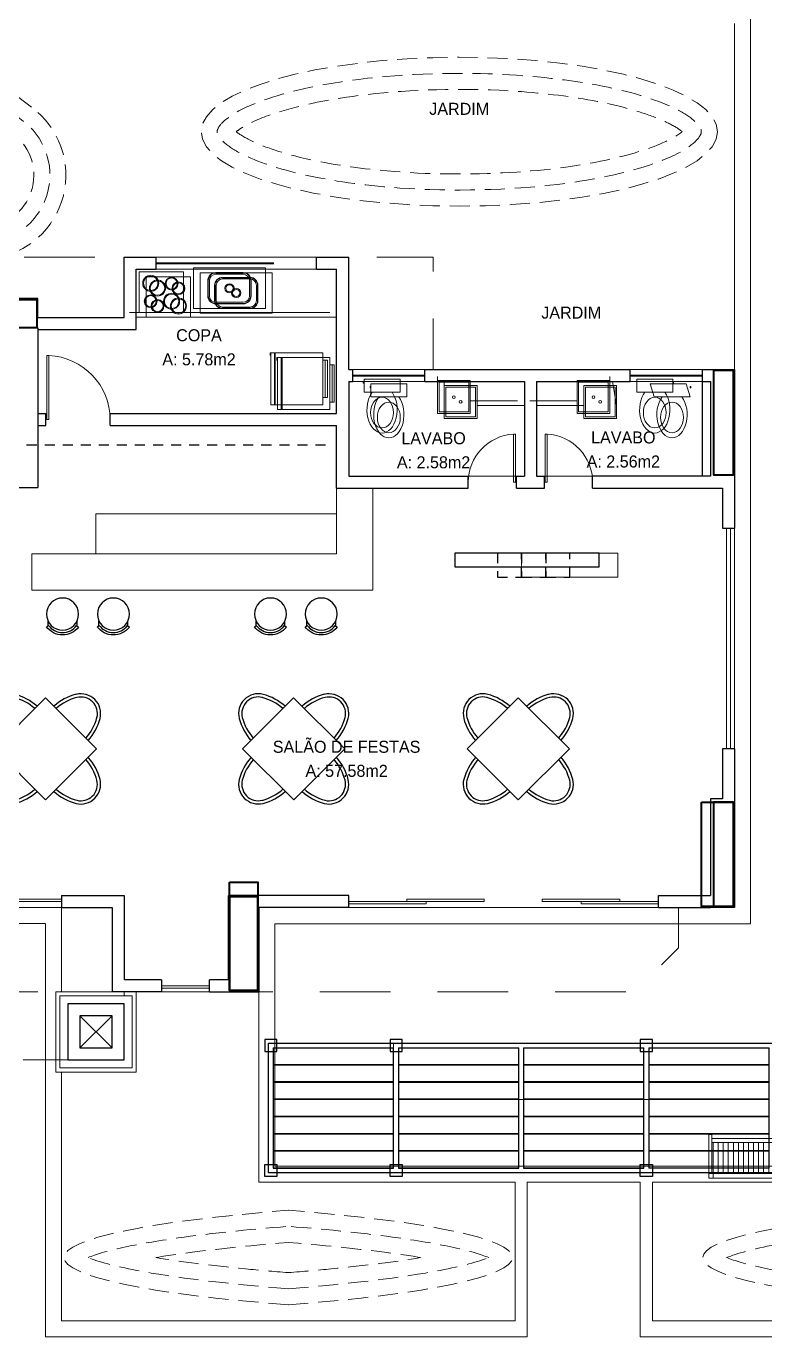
# Model space of a CAD drawing. Header units: metres. Extents: x -4.2 to 85, y -21.1 to 42.
# Drawn here: x 41.79 to 51, y 9.23 to 25.57 of the extents above; entities that cross this region are included whole.
import ezdxf

# ---------------------------------------------------------------- set-up
doc = ezdxf.new("R2010")
doc.units = ezdxf.units.M
doc.header["$MEASUREMENT"] = 0
for name, pattern in [('DGN Style 2', [1.465602, 0.879361, -0.586241]), ('DGN Style 3', [2.051842, 1.465602, -0.586241]), ('HIDDEN', [0.375, 0.25, -0.125]), ('XREF ÁREAS COMUNS LILAC$0$HIDDEN', [0.375, 0.25, -0.125]), ('XREF ÁREAS COMUNS LILAC$0$HIDDEN2', [0.1875, 0.125, -0.0625])]:
    doc.linetypes.add(name, pattern=pattern)
doc.layers.get('Defpoints').update_dxf_attribs({"lineweight": 0})
for name, color, linetype, lineweight in [('22 - Paisagismo', 7, 'Continuous', 0), ('24 - Textos Gerais', 7, 'Continuous', 0), ('31 - Pisos', 7, 'Continuous', 0), ('34 - Mobiliário', 7, 'Continuous', 0), ('57 - Altimetria de Terrenos', 7, 'Continuous', 0), ('7 - Alvenaria', 7, 'Continuous', 0), ('8 - Projeção Abaixo', 7, 'Continuous', 0), ('Level 1', 7, 'Continuous', 0), ('Level 19-1', 7, 'Continuous', 0), ('Level 21', 7, 'Continuous', 0), ('Level 7', 7, 'Continuous', 0), ('PSG-EQP-FIX', 7, 'Continuous', 0), ('PSG-HATCH SOLIDO', 7, 'Continuous', 0), ('PSG-LAYOUT', 7, 'Continuous', 9)]:
    doc.layers.add(name, color=color, linetype=linetype, lineweight=lineweight)
doc.layers.add('PSG-ARE', color=6, linetype='Continuous', plot=False)
doc.layers.add('PSG-ARE-HTC', color=6, linetype='Continuous', plot=False)
for name, color, linetype in [('PSG-EQP-MOV', 21, 'Continuous'), ('PSG-MORROTE', 104, 'HIDDEN'), ('PSG-PRG', 21, 'Continuous'), ('XREF ÁREAS COMUNS LILAC$0$AREASMOLHADAS02', 142, 'Continuous'), ('XREF ÁREAS COMUNS LILAC$0$LINHAFINA', 2, 'Continuous'), ('XREF ÁREAS COMUNS LILAC$0$MOB02', 142, 'Continuous'), ('XREF ÁREAS COMUNS LILAC$0$PROJECAO', 8, 'XREF ÁREAS COMUNS LILAC$0$HIDDEN')]:
    doc.layers.add(name, color=color, linetype=linetype)
doc.styles.add('Style-INTL_ENGINEERING', font='INTL_ENGINEERING.shx')

# ---------------------------------------------------------------- blocks, each defined once
blk = doc.blocks.new('Bco Tramontina 10800_073')
at = {"layer": 'PSG-LAYOUT', "color": 25}
for p, q in [((0.884, 0), (-0.884, 0)), ((-0.94, -0.056), (-0.94, -0.545)), ((-0.9, -0.545), (-0.9, -0.056)), ((0.884, -0.056), (-0.884, -0.056)), ((-0.884, -0.056), (-0.884, -0.442)), ((-0.815, -0.056), (-0.815, -0.442)), ((-0.752, -0.056), (-0.752, -0.442)), ((-0.689, -0.056), (-0.689, -0.442)), ((-0.626, -0.056), (-0.626, -0.442)), ((-0.563, -0.056), (-0.563, -0.442)), ((-0.5, -0.056), (-0.5, -0.442)), ((-0.437, -0.056), (-0.437, -0.442)), ((-0.375, -0.056), (-0.375, -0.442)), ((-0.312, -0.056), (-0.312, -0.442)), ((-0.249, -0.056), (-0.249, -0.442)), ((-0.186, -0.056), (-0.186, -0.442)), ((-0.123, -0.056), (-0.123, -0.442)), ((-0.06, -0.056), (-0.06, -0.442)), ((0.003, -0.056), (0.003, -0.442)), ((0.066, -0.056), (0.066, -0.442)), ((0.129, -0.056), (0.129, -0.442)), ((0.192, -0.056), (0.192, -0.442)), ((0.255, -0.056), (0.255, -0.442)), ((0.317, -0.056), (0.317, -0.442)), ((0.38, -0.056), (0.38, -0.442)), ((0.443, -0.056), (0.443, -0.442)), ((0.506, -0.056), (0.506, -0.442)), ((0.569, -0.056), (0.569, -0.442)), ((0.632, -0.056), (0.632, -0.442)), ((0.695, -0.056), (0.695, -0.442)), ((0.758, -0.056), (0.758, -0.442)), ((0.821, -0.056), (0.821, -0.442)), ((0.884, -0.056), (0.884, -0.442)), ((0.9, -0.545), (0.9, -0.056)), ((0.94, -0.056), (0.94, -0.545)), ((0.9, -0.442), (-0.9, -0.442)), ((-0.94, -0.545), (-0.9, -0.545)), ((0.9, -0.492), (-0.9, -0.492)), ((0.94, -0.545), (0.9, -0.545))]:
    blk.add_line(p, q, dxfattribs=at)
for points in [[(-0.94, -0.056), (-0.884, -0.056), (-0.884, 0), (-0.94, 0)], [(0.94, -0.056), (0.884, -0.056), (0.884, 0), (0.94, 0)]]:
    blk.add_lwpolyline(points, close=True, dxfattribs=at)
blk = doc.blocks.new('A$C7A4C249A')
at = {"layer": 'PSG-ARE', "lineweight": 13}
blk.add_lwpolyline([(-7.8, 1.665), (-7.8, 1.605), (-7.845, 1.605), (-7.845, 1.56), (-7.905, 1.56), (-7.905, 1.665)], close=True, dxfattribs=at)
at = {"layer": 'PSG-PRG', "color": 8}
for p, q in [((-0.105, 2.955), (-1.605, 2.955)), ((-0.105, 2.95), (-1.605, 2.95)), ((-0.105, 2.74), (-1.605, 2.74)), ((-0.105, 2.735), (-1.605, 2.735)), ((-0.105, 2.525), (-1.605, 2.525)), ((-0.105, 2.52), (-1.605, 2.52)), ((-0.105, 2.31), (-1.605, 2.31)), ((-0.105, 2.305), (-1.605, 2.305)), ((-0.105, 2.095), (-1.605, 2.095)), ((-0.105, 2.09), (-1.605, 2.09)), ((-0.105, 1.88), (-1.605, 1.88)), ((-0.105, 1.875), (-1.605, 1.875)), ((-7.905, 1.395), (-9.405, 1.395)), ((-7.905, 1.39), (-9.405, 1.39)), ((-6.345, 1.395), (-7.845, 1.395)), ((-6.345, 1.39), (-7.845, 1.39)), ((-4.785, 1.395), (-6.285, 1.395)), ((-4.785, 1.39), (-6.285, 1.39)), ((-3.225, 1.395), (-4.725, 1.395)), ((-3.225, 1.39), (-4.725, 1.39)), ((-1.665, 1.395), (-3.165, 1.395)), ((-1.665, 1.39), (-3.165, 1.39)), ((-0.105, 1.395), (-1.605, 1.395)), ((-0.105, 1.39), (-1.605, 1.39)), ((-7.905, 1.18), (-9.405, 1.18)), ((-7.905, 1.175), (-9.405, 1.175)), ((-6.345, 1.18), (-7.845, 1.18)), ((-6.345, 1.175), (-7.845, 1.175)), ((-4.785, 1.18), (-6.285, 1.18)), ((-4.785, 1.175), (-6.285, 1.175)), ((-3.225, 1.18), (-4.725, 1.18)), ((-3.225, 1.175), (-4.725, 1.175)), ((-1.665, 1.18), (-3.165, 1.18)), ((-1.665, 1.175), (-3.165, 1.175)), ((-0.105, 1.18), (-1.605, 1.18)), ((-0.105, 1.175), (-1.605, 1.175)), ((-7.905, 0.965), (-9.405, 0.965)), ((-7.905, 0.96), (-9.405, 0.96)), ((-6.345, 0.965), (-7.845, 0.965)), ((-6.345, 0.96), (-7.845, 0.96)), ((-4.785, 0.965), (-6.285, 0.965)), ((-4.785, 0.96), (-6.285, 0.96)), ((-3.225, 0.965), (-4.725, 0.965)), ((-3.225, 0.96), (-4.725, 0.96)), ((-1.665, 0.965), (-3.165, 0.965)), ((-1.665, 0.96), (-3.165, 0.96)), ((-0.105, 0.965), (-1.605, 0.965)), ((-0.105, 0.96), (-1.605, 0.96)), ((-7.905, 0.75), (-9.405, 0.75)), ((-7.905, 0.745), (-9.405, 0.745)), ((-6.345, 0.75), (-7.845, 0.75)), ((-6.345, 0.745), (-7.845, 0.745)), ((-4.785, 0.75), (-6.285, 0.75)), ((-4.785, 0.745), (-6.285, 0.745)), ((-3.225, 0.75), (-4.725, 0.75)), ((-3.225, 0.745), (-4.725, 0.745)), ((-1.665, 0.75), (-3.165, 0.75)), ((-1.665, 0.745), (-3.165, 0.745)), ((-0.105, 0.75), (-1.605, 0.75)), ((-0.105, 0.745), (-1.605, 0.745)), ((-7.905, 0.535), (-9.405, 0.535)), ((-7.905, 0.53), (-9.405, 0.53)), ((-6.345, 0.535), (-7.845, 0.535)), ((-6.345, 0.53), (-7.845, 0.53)), ((-4.785, 0.535), (-6.285, 0.535)), ((-4.785, 0.53), (-6.285, 0.53)), ((-3.225, 0.535), (-4.725, 0.535)), ((-3.225, 0.53), (-4.725, 0.53)), ((-1.665, 0.535), (-3.165, 0.535)), ((-1.665, 0.53), (-3.165, 0.53)), ((-0.105, 0.535), (-1.605, 0.535)), ((-0.105, 0.53), (-1.605, 0.53)), ((-7.905, 0.32), (-9.405, 0.32)), ((-7.905, 0.315), (-9.405, 0.315)), ((-6.345, 0.32), (-7.845, 0.32)), ((-6.345, 0.315), (-7.845, 0.315)), ((-4.785, 0.32), (-6.285, 0.32)), ((-4.785, 0.315), (-6.285, 0.315)), ((-3.225, 0.32), (-4.725, 0.32)), ((-3.225, 0.315), (-4.725, 0.315)), ((-1.665, 0.32), (-3.165, 0.32)), ((-1.665, 0.315), (-3.165, 0.315)), ((-0.105, 0.32), (-1.605, 0.32)), ((-0.105, 0.315), (-1.605, 0.315))]:
    blk.add_line(p, q, dxfattribs=at)
at = {"layer": 'PSG-PRG'}
for p, q in [((-1.665, 1.605), (-1.665, 0.105)), ((-1.605, 1.605), (-1.605, 0.105))]:
    blk.add_line(p, q, dxfattribs=at)
at = {"layer": 'PSG-PRG', "color": 3, "ltscale": 3}
for points in [[(-1.71, 3.12), (-1.56, 3.12), (-1.56, 3.27), (-1.71, 3.27)], [(-0.15, 3.12), (0, 3.12), (0, 3.27), (-0.15, 3.27)], [(-9.36, 1.71), (-9.51, 1.71), (-9.51, 1.56), (-9.36, 1.56)], [(-7.95, 1.56), (-7.8, 1.56), (-7.8, 1.71), (-7.95, 1.71)], [(-4.83, 1.56), (-4.68, 1.56), (-4.68, 1.71), (-4.83, 1.71)], [(-1.71, 1.56), (-1.56, 1.56), (-1.56, 1.71), (-1.71, 1.71)], [(-9.36, 0), (-9.51, 0), (-9.51, 0.15), (-9.36, 0.15)], [(-7.95, 0.15), (-7.8, 0.15), (-7.8, 0), (-7.95, 0)], [(-4.83, 0.15), (-4.68, 0.15), (-4.68, 0), (-4.83, 0)], [(-1.71, 0), (-1.56, 0), (-1.56, 0.15), (-1.71, 0.15)], [(-0.15, 0), (0, 0), (0, 0.15), (-0.15, 0.15)]]:
    blk.add_lwpolyline(points, close=True, dxfattribs=at)
at = {"layer": 'PSG-PRG'}
for points in [[(-9.465, 0.045), (-9.465, 1.665), (-1.665, 1.665), (-1.665, 3.225), (-0.045, 3.225), (-0.045, 0.045), (-9.465, 0.045)], [(-1.605, 1.665), (-1.605, 3.165), (-0.105, 3.165), (-0.105, 1.665)], [(-0.105, 1.665), (-1.605, 1.665)], [(-9.405, 1.605), (-9.405, 0.105)], [(-9.405, 1.605), (-7.905, 1.605)], [(-7.905, 0.105), (-7.905, 1.605)], [(-7.845, 1.605), (-6.345, 1.605)], [(-7.845, 1.605), (-7.845, 0.105)], [(-6.345, 0.105), (-6.345, 1.605)], [(-6.285, 1.605), (-4.785, 1.605)], [(-6.285, 1.605), (-6.285, 0.105)], [(-4.785, 0.105), (-4.785, 1.605)], [(-4.725, 1.605), (-3.225, 1.605)], [(-4.725, 1.605), (-4.725, 0.105)], [(-3.225, 0.105), (-3.225, 1.605)], [(-3.165, 1.605), (-3.165, 0.105)], [(-3.165, 1.605), (-1.665, 1.605)], [(-1.605, 1.605), (-1.605, 1.605), (-0.105, 1.605)], [(-0.105, 1.605), (-0.105, 0.105), (-1.605, 0.105)], [(-7.905, 0.105), (-9.405, 0.105)], [(-9.405, 0.105), (-7.905, 0.105)], [(-6.345, 0.105), (-7.845, 0.105)], [(-7.845, 0.105), (-6.345, 0.105)], [(-4.785, 0.105), (-6.285, 0.105)], [(-6.285, 0.105), (-4.785, 0.105)], [(-3.225, 0.105), (-4.725, 0.105)], [(-1.665, 0.105), (-3.165, 0.105)]]:
    blk.add_lwpolyline(points, dxfattribs=at)
blk = doc.blocks.new('P80D_3')
at = {"layer": '22 - Paisagismo', "color": 7, "linetype": 'Continuous', "lineweight": 13}
for p, q in [((0.035, 0.875), (0.01, 0.875)), ((0.01, 0.875), (0.01, 0.075)), ((0.035, 0.075), (0.035, 0.875)), ((0.01, 0.075), (0.035, 0.075))]:
    blk.add_line(p, q, dxfattribs=at)
blk.add_arc((0, 0.075), 0.8, 0, 87.4925, dxfattribs=at)
at = {"layer": 'Level 19-1', "color": 7, "linetype": 'Continuous', "lineweight": 30}
for p, q in [((0, 0), (0, 0.15)), ((0.8, 0), (0.8, 0.15))]:
    blk.add_line(p, q, dxfattribs=at)
blk = doc.blocks.new('P60D')
at = {"layer": '22 - Paisagismo', "color": 7, "linetype": 'Continuous', "lineweight": 13}
for p, q in [((0.035, 0.675), (0.01, 0.675)), ((0.01, 0.675), (0.01, 0.075)), ((0.035, 0.075), (0.035, 0.675)), ((0.01, 0.075), (0.035, 0.075))]:
    blk.add_line(p, q, dxfattribs=at)
blk.add_arc((0, 0.075), 0.6, 0, 86.6558, dxfattribs=at)
at = {"layer": 'Level 19-1', "color": 7, "linetype": 'Continuous', "lineweight": 30}
for p, q in [((0, 0), (0, 0.15)), ((0.6, 0), (0.6, 0.15))]:
    blk.add_line(p, q, dxfattribs=at)
blk = doc.blocks.new('*U505')
at = {"layer": 'Level 1', "color": 172, "linetype": 'Continuous', "lineweight": 0}
for p, q in [((-0.357, 0.325), (-0.357, 0.288)), ((0.302, 0.325), (-0.357, 0.325)), ((-0.348, 0.325), (-0.348, -0.325)), ((-0.302, 0.325), (-0.302, -0.325)), ((-0.293, 0.325), (-0.293, -0.325)), ((0.302, -0.325), (0.302, 0.325)), ((0.357, 0.233), (0.302, 0.233)), ((0.33, -0.233), (0.33, 0.233)), ((0.357, -0.233), (0.357, 0.233)), ((-0.348, -0.325), (0.302, -0.325)), ((0.302, -0.233), (0.357, -0.233))]:
    blk.add_line(p, q, dxfattribs=at)
blk = doc.blocks.new('*U506')
at = {"layer": 'Level 19-1', "color": 7, "linetype": 'Continuous', "lineweight": 30}
for p, q in [((-0.45, -0.075), (-0.45, 0.075)), ((0.45, -0.075), (0.45, 0.075))]:
    blk.add_line(p, q, dxfattribs=at)
at = {"layer": 'Level 19-1', "color": 7, "linetype": 'Continuous', "lineweight": 0}
for p, q in [((-0.45, 0.075), (0.45, 0.075)), ((-0.45, -0.075), (0.45, -0.075))]:
    blk.add_line(p, q, dxfattribs=at)
at = {"layer": 'Level 21', "color": 7, "linetype": 'DGN Style 3', "lineweight": 40}
blk.add_line((-0.45, 0), (0.45, 0), dxfattribs=at)
blk = doc.blocks.new('*U508')
at = {"layer": 'Level 19-1', "color": 7, "linetype": 'Continuous', "lineweight": 30}
for p, q in [((-0.45, -0.075), (-0.45, 0.075)), ((1.55, -0.075), (1.55, 0.075))]:
    blk.add_line(p, q, dxfattribs=at)
at = {"layer": 'Level 19-1', "color": 7, "linetype": 'Continuous', "lineweight": 0}
for p, q in [((-0.45, 0.075), (1.55, 0.075)), ((-0.45, -0.075), (1.55, -0.075))]:
    blk.add_line(p, q, dxfattribs=at)
at = {"layer": 'Level 21', "color": 7, "linetype": 'DGN Style 3', "lineweight": 40}
blk.add_line((-0.45, 0), (1.55, 0), dxfattribs=at)
blk = doc.blocks.new('pilotis_as built')
at = {"layer": '24 - Textos Gerais', "color": 30, "linetype": 'Continuous', "lineweight": 0}
for p, q in [((23.35, -7.416), (23.35, -10.166)), ((13.361, -12.145), (14.961, -12.145)), ((22.401, -12.145), (18.54, -12.145)), ((16.206, -13.195), (16.806, -13.195))]:
    blk.add_line(p, q, dxfattribs=at)
at = {"layer": '34 - Mobiliário', "color": 7, "linetype": 'Continuous', "lineweight": 30}
for p in [(14.666, -4.915), (12.411, -6.909)]:
    blk.add_line(p, (14.666, -6.909), dxfattribs=at)
at = {"layer": '34 - Mobiliário', "color": 2, "linetype": 'Continuous', "lineweight": 40, "flags": 128}
for points in [[(12.351, -4.565), (14.651, -4.565), (14.651, -4.915), (12.351, -4.915)], [(22.936, -10.83), (23.336, -10.83), (23.336, -12.13), (22.936, -12.13)], [(17.056, -11.83), (17.406, -11.83), (17.406, -13.18), (17.056, -13.18)]]:
    blk.add_lwpolyline(points, close=True, dxfattribs=at)
at = {"layer": '57 - Altimetria de Terrenos', "color": 7, "linetype": 'Continuous', "lineweight": 30}
for p in [(14.666, -4.936), (12.67, -6.909)]:
    blk.add_line(p, (14.666, -6.909), dxfattribs=at)
at = {"layer": '57 - Altimetria de Terrenos', "color": 131, "linetype": 'Continuous', "lineweight": 40, "flags": 128}
for points in [[(12.351, -4.565), (14.651, -4.565), (14.651, -4.915), (12.351, -4.915)], [(23.336, -5.45), (23.086, -5.45), (23.086, -6.75), (23.336, -6.75)], [(23.336, -10.83), (23.086, -10.83), (23.086, -12.13), (23.336, -12.13)], [(17.406, -12.01), (17.056, -12.01), (17.056, -13.18), (17.406, -13.18)]]:
    blk.add_lwpolyline(points, close=True, dxfattribs=at)
at = {"layer": '8 - Projeção Abaixo', "color": 7, "linetype": 'DGN Style 2', "lineweight": 0, "flags": 128}
blk.add_lwpolyline([(6.451, -4.786), (10.761, -4.786), (10.761, -4.036), (19.591, -4.036), (19.591, -5.436), (23.351, -5.436), (23.351, -12.146), (22.651, -12.146), (22.651, -12.646), (22.101, -13.196), (12.573, -13.196), (11.953, -13.816), (4.638, -13.816), (4.42, -13.598), (2.032, -13.598), (1.814, -13.816), (-5.501, -13.816), (-6.121, -13.196), (-15.649, -13.196), (-16.199, -12.646), (-16.199, -12.146), (-16.899, -12.146), (-16.899, -5.436), (-13.139, -5.436), (-13.139, -4.036), (-4.309, -4.036), (-4.309, -4.786), (0, -4.786), (0, 0), (6.45, 0), (6.451, -4.786)], dxfattribs=at)
at = {"layer": 'Defpoints', "color": 7, "linetype": 'DGN Style 3', "lineweight": 0}
for p, q in [((15.59, -13.895), (15.19, -13.495)), ((15.59, -13.495), (15.19, -13.895))]:
    blk.add_line(p, q, dxfattribs=at)
at = {"layer": 'Defpoints', "color": 7, "linetype": 'DGN Style 3', "lineweight": 0, "flags": 128}
blk.add_lwpolyline([(-9.29, -13.196), (-9.29, -14.045), (15.74, -14.045), (15.74, -13.195)], dxfattribs=at)
at = {"layer": 'Level 1', "color": 172, "linetype": 'Continuous', "lineweight": 0}
for p, q in [((16.69, -4.23), (17.588, -4.23)), ((16.69, -4.735), (16.69, -4.23)), ((16.69, -4.23), (17.588, -4.23)), ((16.69, -4.735), (16.69, -4.23)), ((17.588, -4.23), (17.588, -4.735)), ((17.588, -4.735), (17.588, -4.23)), ((16.014, -4.28), (16.567, -4.28)), ((16.014, -4.28), (16.014, -4.785)), ((16.567, -4.28), (16.567, -4.785)), ((16.869, -4.387), (16.869, -4.577)), ((16.874, -4.387), (16.874, -4.577)), ((16.889, -4.387), (16.889, -4.577)), ((17.309, -4.287), (16.969, -4.287)), ((17.309, -4.292), (16.969, -4.292)), ((17.309, -4.307), (16.969, -4.307)), ((17.389, -4.577), (17.389, -4.387)), ((17.404, -4.577), (17.404, -4.387)), ((17.409, -4.577), (17.409, -4.387)), ((17.588, -4.735), (16.69, -4.735)), ((17.588, -4.735), (16.69, -4.735)), ((16.969, -4.657), (17.309, -4.657)), ((16.969, -4.672), (17.309, -4.672)), ((16.969, -4.677), (17.309, -4.677)), ((18.39, -4.785), (15.89, -4.785)), ((16.567, -4.785), (16.014, -4.785)), ((18.806, -5.647), (18.806, -5.665)), ((18.816, -5.647), (18.806, -5.647)), ((18.806, -5.665), (18.816, -5.665)), ((18.816, -5.615), (19.265, -5.615)), ((18.816, -5.615), (18.816, -5.778)), ((18.816, -5.665), (18.816, -5.647)), ((19.265, -5.615), (19.265, -5.778)), ((19.73, -5.585), (19.73, -5.885)), ((19.73, -6.045), (19.73, -5.635)), ((19.73, -5.635), (20.14, -5.635)), ((19.75, -6.025), (19.75, -5.655)), ((19.75, -5.655), (20.12, -5.655)), ((20.12, -5.655), (20.12, -6.025)), ((20.14, -5.635), (20.14, -6.045)), ((21.47, -5.635), (21.47, -6.045)), ((21.88, -5.635), (21.47, -5.635)), ((21.49, -5.655), (21.49, -6.025)), ((21.86, -5.655), (21.49, -5.655)), ((21.83, -5.585), (21.88, -5.885)), ((21.86, -6.025), (21.86, -5.655)), ((21.88, -6.045), (21.88, -5.635)), ((22.745, -5.615), (22.296, -5.615)), ((22.296, -5.615), (22.346, -5.778)), ((22.745, -5.615), (22.795, -5.778)), ((22.795, -5.665), (22.795, -5.647)), ((22.795, -5.647), (22.805, -5.647)), ((22.805, -5.665), (22.795, -5.665)), ((22.805, -5.647), (22.805, -5.665)), ((18.816, -5.778), (19.265, -5.778)), ((22.795, -5.778), (22.346, -5.778)), ((20.14, -6.045), (19.73, -6.045)), ((20.12, -6.025), (19.75, -6.025)), ((20.14, -5.885), (20.73, -5.885)), ((21.47, -5.885), (20.88, -5.885)), ((21.47, -6.045), (21.88, -6.045)), ((21.49, -6.025), (21.86, -6.025)), ((18.39, -6.916), (18.39, -7.736)), ((18.84, -6.916), (18.84, -8.186)), ((15.39, -7.236), (18.39, -7.236)), ((15.39, -7.236), (15.39, -7.736)), ((14.59, -7.736), (18.39, -7.736)), ((14.59, -7.736), (14.59, -8.186)), ((14.59, -8.186), (18.84, -8.186))]:
    blk.add_line(p, q, dxfattribs=at)
for centre, radius in [((16.157, -4.42), 0.1), ((16.157, -4.42), 0.09), ((16.418, -4.424), 0.08), ((16.418, -4.424), 0.07), ((16.157, -4.644), 0.08), ((16.157, -4.644), 0.07), ((16.418, -4.644), 0.1), ((16.418, -4.644), 0.09), ((17.138, -4.482), 0.0572), ((17.138, -4.482), 0.0445), ((19.935, -5.84), 0.0177), ((21.675, -5.84), 0.0177)]:
    blk.add_circle(centre, radius, dxfattribs=at)
for centre, radius, start, end in [((16.969, -4.387), 0.1, 90, 180), ((16.969, -4.387), 0.095, 90, 180), ((16.969, -4.387), 0.08, 90, 180), ((17.309, -4.387), 0.1, 0, 90), ((17.309, -4.387), 0.095, 0, 90), ((17.309, -4.387), 0.08, 0, 90), ((16.969, -4.577), 0.1, 180, 270), ((16.969, -4.577), 0.095, 180, 270), ((16.969, -4.577), 0.08, 180, 270), ((17.309, -4.577), 0.095, 270, 0), ((17.309, -4.577), 0.1, 270, 0), ((17.309, -4.577), 0.08, 270, 0)]:
    blk.add_arc(centre, radius, start, end, dxfattribs=at)
blk.add_ellipse((19.04, -5.997), major_axis=(0, 0.291), ratio=0.649123, start_param=0.716078, end_param=5.567107, dxfattribs=at)
for centre in [(19.04, -6.033), (22.57, -6.033)]:
    blk.add_ellipse(centre, major_axis=(0, 0.191), ratio=0.746923, dxfattribs=at)
at = {"layer": 'Level 1', "color": 172, "linetype": 'Continuous', "lineweight": 0, "extrusion": (0, 0, -1)}
blk.add_ellipse((22.57, -5.997), major_axis=(0, 0.291), ratio=0.649123, start_param=0.716078, end_param=5.567107, dxfattribs=at)
at = {"layer": 'Level 19-1', "color": 7, "linetype": 'Continuous', "lineweight": 30}
for p, q in [((15.74, -4.786), (15.74, -4.036)), ((15.74, -4.036), (16.14, -4.036)), ((18.14, -4.036), (18.54, -4.036)), ((18.54, -5.436), (18.54, -4.036)), ((15.89, -4.936), (15.89, -4.186)), ((15.89, -4.186), (16.14, -4.186)), ((18.14, -4.186), (18.39, -4.186)), ((18.39, -5.986), (18.39, -4.186)), ((14.666, -4.786), (15.74, -4.786)), ((14.666, -4.936), (15.89, -4.936)), ((18.54, -5.436), (18.59, -5.436)), ((22.949, -5.436), (23.351, -5.436)), ((23.351, -5.436), (23.351, -7.416)), ((18.54, -5.586), (18.54, -6.766)), ((18.54, -5.586), (18.59, -5.586)), ((19.49, -5.586), (20.73, -5.586)), ((20.73, -5.586), (20.73, -6.766)), ((20.88, -5.586), (20.88, -6.766)), ((20.88, -5.586), (22.049, -5.586)), ((22.949, -5.586), (23.049, -5.586)), ((22.949, -6.766), (22.949, -5.586)), ((14.666, -5.986), (14.766, -5.986)), ((15.566, -5.986), (18.39, -5.986)), ((14.666, -6.136), (14.766, -6.136)), ((15.566, -6.136), (18.39, -6.136)), ((18.39, -6.916), (18.39, -6.136)), ((18.54, -6.766), (20.03, -6.766)), ((20.63, -6.766), (20.73, -6.766)), ((20.88, -6.766), (20.98, -6.766)), ((18.39, -6.916), (20.03, -6.916)), ((20.63, -6.916), (20.98, -6.916)), ((21.58, -6.916), (23.2, -6.916)), ((23.2, -6.916), (23.2, -7.416)), ((23.2, -7.416), (23.351, -7.416)), ((14.961, -11.995), (14.961, -12.145)), ((14.961, -11.995), (15.74, -11.995)), ((15.74, -11.995), (15.74, -13.045)), ((18.54, -11.995), (17.04, -11.995)), ((18.54, -12.145), (18.54, -11.995)), ((22.401, -11.995), (23.049, -11.995)), ((22.401, -12.145), (22.401, -11.995)), ((14.961, -12.145), (15.59, -12.145)), ((15.59, -12.145), (15.59, -13.195)), ((18.54, -12.145), (17.421, -12.145)), ((22.401, -12.145), (23.049, -12.145)), ((16.206, -13.045), (15.74, -13.045)), ((16.206, -13.045), (16.206, -13.195)), ((17.04, -13.045), (16.806, -13.045)), ((16.806, -13.195), (16.806, -13.045)), ((16.206, -13.195), (15.59, -13.195)), ((16.806, -13.196), (17.421, -13.196))]:
    blk.add_line(p, q, dxfattribs=at)
at = {"layer": 'Level 19-1', "color": 7, "linetype": 'Continuous', "lineweight": 0}
for p, q in [((20.03, -6.766), (20.63, -6.766)), ((20.98, -6.766), (21.58, -6.766))]:
    blk.add_line(p, q, dxfattribs=at)
at = {"layer": 'Level 19-1', "color": 7, "linetype": 'Continuous', "lineweight": 30, "flags": 128}
for points in [[(14.666, -4.786), (14.666, -4.55), (12.336, -4.55), (12.336, -4.786)], [(19.49, -5.436), (22.049, -5.436)], [(23.049, -5.586), (23.049, -6.766), (21.581, -6.766)], [(23.35, -10.166), (23.35, -12.145), (23.049, -12.145)], [(23.35, -10.166), (23.2, -10.166), (23.2, -10.789), (23.049, -10.789), (23.049, -11.995)], [(17.04, -13.045), (17.04, -11.995)], [(17.421, -12.145), (17.421, -13.196)]]:
    blk.add_lwpolyline(points, dxfattribs=at)
at = {"layer": 'Level 19-1', "color": 7, "linetype": 'Continuous', "lineweight": 0, "flags": 128}
for points in [[(15.59, -13.195), (14.89, -13.195), (14.89, -14.195), (15.89, -14.195), (15.89, -13.196)], [(15.84, -13.245), (14.94, -13.245), (14.94, -14.145), (15.84, -14.145), (15.84, -13.245)]]:
    blk.add_lwpolyline(points, dxfattribs=at)
at = {"layer": 'Level 19-1', "color": 7, "linetype": 'Continuous', "lineweight": 30, "flags": 128}
for points in [[(15.74, -13.345), (15.04, -13.345), (15.04, -14.045), (15.74, -14.045)], [(15.59, -13.495), (15.19, -13.495), (15.19, -13.895), (15.59, -13.895)]]:
    blk.add_lwpolyline(points, close=True, dxfattribs=at)
at = {"layer": 'Level 7', "color": 7, "linetype": 'Continuous', "lineweight": 30}
blk.add_lwpolyline([(19.862, -7.726), (19.862, -7.896), (21.662, -7.896), (21.662, -7.726)], close=True, dxfattribs=at)
at = {"layer": 'PSG-HATCH SOLIDO', "color": 131, "linetype": 'Continuous', "lineweight": 0, "flags": 128}
for points in [[(23.3, -10.166), (23.25, -10.166), (23.25, -7.416), (23.3, -7.416)], [(14.961, -12.07), (14.161, -12.07), (14.161, -12.04), (14.961, -12.04)], [(18.541, -12.1), (19.506, -12.1), (19.506, -12.07), (18.541, -12.07)], [(19.265, -12.07), (20.23, -12.07), (20.23, -12.04), (19.265, -12.04)], [(20.953, -12.07), (21.918, -12.07), (21.918, -12.04), (20.953, -12.04)], [(21.436, -12.1), (22.401, -12.1), (22.401, -12.07), (21.436, -12.07)], [(16.206, -13.15), (16.806, -13.15), (16.806, -13.12), (16.206, -13.12)]]:
    blk.add_lwpolyline(points, close=True, dxfattribs=at)
at = {"layer": 'Level 1', "color": 172, "linetype": 'Continuous', "lineweight": 0}
blk.add_blockref('*U505', (18.002, -5.611), dxfattribs=at)
at = {"layer": 'Level 19-1', "color": 7, "linetype": 'Continuous', "lineweight": 30}
for name, p in [('*U508', (16.59, -4.111)), ('P80D_3', (14.766, -6.136)), ('*U506', (19.04, -5.511)), ('*U506', (22.499, -5.511)), ('P60D', (20.98, -6.916))]:
    blk.add_blockref(name, p, dxfattribs=at)
at = {"layer": 'Level 19-1', "color": 7, "linetype": 'Continuous', "lineweight": 30, "yscale": -1, "rotation": 180}
blk.add_blockref('P60D', (20.63, -6.916), dxfattribs=at)
blk = doc.blocks.new('XREF ÁREAS COMUNS LILAC$0$SANCXP')
at = {"layer": 'XREF ÁREAS COMUNS LILAC$0$AREASMOLHADAS02', "linetype": 'Continuous', "lineweight": 0}
for p, q in [((0.06, -0.4488), (0.06, 0.4488)), ((0.06, 0.4488), (0.3864, 0.4488)), ((0.3864, -0.4488), (0.3864, 0.4488)), ((0.06, -0.4488), (0.3864, -0.4488))]:
    blk.add_line(p, q, dxfattribs=at)
at = {"layer": 'XREF ÁREAS COMUNS LILAC$0$AREASMOLHADAS02', "linetype": 'Continuous', "lineweight": 0, "flags": 128}
blk.add_lwpolyline([(0.1252, -0.46828), (0.16008, -0.46828), (0.16008, -0.44926), (0.1252, -0.44926)], close=True, dxfattribs=at)
at = {"layer": 'XREF ÁREAS COMUNS LILAC$0$AREASMOLHADAS02', "linetype": 'Continuous', "lineweight": 0}
blk.add_ellipse((0.825004, -0.000004), major_axis=(-0.5814, 0), ratio=0.649122807, start_param=0.716078049, end_param=5.567107064, dxfattribs=at)
blk.add_ellipse((0.8964, 0), major_axis=(-0.38103, 0), ratio=0.746922813, dxfattribs=at)
blk = doc.blocks.new('XREF ÁREAS COMUNS LILAC$0$GEL')
at = {"layer": 'XREF ÁREAS COMUNS LILAC$0$AREASMOLHADAS02', "linetype": 'ByBlock', "lineweight": -2}
for p, q in [((81, 81), (10, 81)), ((10, 81), (10, 10)), ((81, 76), (10, 76)), ((81, 75), (10, 75)), ((81, 82), (77, 82)), ((81, 10), (81, 82)), ((10, 10), (81, 10)), ((20, 10), (20, 4)), ((20, 7), (71, 7)), ((20, 4), (71, 4)), ((71, 4), (71, 10))]:
    blk.add_line(p, q, dxfattribs=at)
blk = doc.blocks.new('XREF ÁREAS COMUNS LILAC$0$A$C417753E7')
at = {"layer": 'XREF ÁREAS COMUNS LILAC$0$MOB02', "extrusion": (0, 0, -1)}
blk.add_lwpolyline([(-1.401, 0.621), (-0.951, 1.401), (-0.171, 0.951), (-0.621, 0.171)], close=True, dxfattribs=at)
for centre, radius, start, end in [((-0.474, 1.326), 0.246, 0.7276, 119.2213), ((-0.474, 1.326), 0.206, 0.7276, 119.2213), ((-0.244, 0.941), 0.655, 120.2329, 146.0868), ((-0.246, 0.943), 0.693, 120.2293, 146.3449), ((-0.921, 1.333), 0.693, 333.6277, 359.7196), ((-0.923, 1.333), 0.655, 333.8873, 359.7115), ((-1.333, 0.651), 0.693, 63.6277, 89.7196), ((-1.326, 1.098), 0.246, 90.7276, 209.2213), ((-1.333, 0.649), 0.655, 63.8873, 89.7115), ((-1.326, 1.098), 0.206, 90.7276, 209.2213), ((-0.941, 1.328), 0.655, 210.2329, 236.0868), ((-0.629, 0.246), 0.693, 30.2293, 56.3449), ((-0.943, 1.326), 0.693, 210.2293, 236.3449), ((-0.631, 0.244), 0.655, 30.2329, 56.0868), ((-0.246, 0.474), 0.246, 270.7276, 29.2213), ((-0.246, 0.474), 0.206, 270.7276, 29.2213), ((-0.649, 0.239), 0.655, 153.8873, 179.7115), ((-0.651, 0.239), 0.693, 153.6277, 179.7196), ((-0.239, 0.923), 0.655, 243.8873, 269.7115), ((-0.239, 0.921), 0.693, 243.6277, 269.7196), ((-1.326, 0.629), 0.693, 300.2293, 326.3449), ((-1.328, 0.631), 0.655, 300.2329, 326.0868), ((-1.098, 0.246), 0.246, 180.7276, 299.2213), ((-1.098, 0.246), 0.206, 180.7276, 299.2213)]:
    blk.add_arc(centre, radius, start, end, dxfattribs=at)
blk = doc.blocks.new('XREF ÁREAS COMUNS LILAC$0$A$C78D61A52')
at = {"layer": 'XREF ÁREAS COMUNS LILAC$0$MOB02'}
for p, q in [((0.021, 0.347), (0.021, 0.287)), ((0.381, 0.347), (0.381, 0.287))]:
    blk.add_line(p, q, dxfattribs=at)
blk.add_lwpolyline([(0.376, 0.344), (0.4, 0.362, 0.5), (0, 0.359), (0.024, 0.341, -0.5)], format="xyb", close=True, dxfattribs=at)
blk.add_circle((0.201, 0.2), 0.2, dxfattribs=at)

msp = doc.modelspace()

# ---------------------------------------------------------------- linework, layer by layer
at = {"layer": '31 - Pisos', "color": 30, "linetype": 'Continuous', "lineweight": 13}
for p, q in [((50.625, 21.289), (50.625, 25.604)), ((42.235, 14.58), (42.235, 13.53)), ((42.035, 14.38), (40.835, 14.38)), ((42.035, 14.379), (42.035, 9.229)), ((50.824, 14.379), (44.895, 14.379)), ((42.235, 12.53), (42.235, 9.429)), ((42.235, 9.429), (47.889, 9.429)), ((49.599, 9.429), (56.378, 9.429))]:
    msp.add_line(p, q, dxfattribs=at)
for points in [[(49.32, 27.004), (49.32, 25.804), (50.824, 25.804), (50.824, 14.379)], [(44.895, 14.379), (44.895, 11.357), (54.153, 11.357), (54.153, 16.084), (53.624, 16.084), (53.624, 19.784), (54.153, 19.784), (54.153, 21.074), (52.649, 21.074), (52.649, 22.128), (56.578, 22.128), (56.578, 9.229), (49.449, 9.229)], [(49.599, 11.157), (54.353, 11.157), (54.353, 16.284)], [(44.695, 14.58), (44.695, 11.157), (47.889, 11.157)], [(47.889, 9.429), (47.889, 11.157)], [(48.039, 11.157), (49.449, 11.157)], [(48.039, 11.157), (48.039, 9.229)], [(49.449, 9.229), (49.449, 11.157)], [(49.599, 11.157), (49.599, 9.429)], [(48.039, 9.229), (42.035, 9.229)]]:
    msp.add_lwpolyline(points, dxfattribs=at)
at = {"layer": 'PSG-ARE-HTC', "color": 1, "linetype": 'Continuous', "lineweight": 13}
msp.add_line((47.934, 12.186), (49.554, 12.186), dxfattribs=at)
at = {"layer": 'PSG-MORROTE', "lineweight": 13}
msp.add_lwpolyline([(37.577, 25.527, 0.301823), (38.919, 25.184, -0.251125), (41.86, 24.558, -1.233095), (40.333, 23.189, 0.503968), (39.076, 23.23, -0.586142), (36.717, 23.488, 0.114715), (36.187, 24.295, -0.995701), (37.577, 25.527, 0.922705)], format="xyb", dxfattribs=at)
for points in [[(37.428, 25.393, 0.300866), (38.98, 24.993, -0.251317), (41.737, 24.401, -1.243566), (40.503, 23.295, 0.508624), (38.915, 23.349, -0.586114), (36.903, 23.562, 0.113111), (36.332, 24.433, -0.990475)], [(37.279, 25.26, 0.300071), (39.04, 24.802, -0.251653), (41.614, 24.243, -1.258232), (40.673, 23.4, 0.512442), (38.755, 23.469, -0.585986), (37.088, 23.637, 0.11152), (36.478, 24.57, -0.982884)]]:
    msp.add_lwpolyline(points, format="xyb", close=True, dxfattribs=at)
msp.add_ellipse((47.192, 24.254), major_axis=(3.217, 0), ratio=0.288436, dxfattribs=at)
at = {"layer": 'PSG-MORROTE', "lineweight": 13, "extrusion": (0, 0, -1)}
msp.add_ellipse((49.008, 10.216), major_axis=(-6.741, 0), ratio=0.107832, start_param=5.33774, end_param=7.228631, dxfattribs=at)
at = {"layer": 'PSG-MORROTE', "lineweight": 13}
for centre, start_param, end_param in [((41.115, 10.216), 5.33774, 7.228631), ((56.969, 10.216), 2.202404, 4.080781)]:
    msp.add_ellipse(centre, major_axis=(6.741, 0), ratio=0.107832, start_param=start_param, end_param=end_param, dxfattribs=at)
for points, knots in [([(50.209, 24.254), (50.209, 24.269), (50.206, 24.287), (50.165, 24.349), (50.126, 24.39), (50.005, 24.478), (49.925, 24.524), (49.585, 24.679), (49.236, 24.779), (48.414, 24.922), (47.941, 24.967), (46.821, 24.994), (46.169, 24.952), (45.206, 24.792), (44.85, 24.695), (44.449, 24.522), (44.336, 24.453), (44.217, 24.349), (44.192, 24.311), (44.172, 24.262), (44.172, 24.253), (44.184, 24.211), (44.202, 24.178), (44.288, 24.093), (44.355, 24.044), (44.622, 23.899), (44.888, 23.804), (45.537, 23.652), (45.92, 23.594), (46.977, 23.508), (47.69, 23.517), (48.834, 23.643), (49.293, 23.74), (49.813, 23.926), (49.961, 24), (50.131, 24.121), (50.174, 24.169), (50.206, 24.227), (50.209, 24.241), (50.209, 24.254)], [0, 0, 0, 0, 0.188392, 0.188392, 0.376784, 0.376784, 0.565176, 0.565176, 1.025945, 1.025945, 1.486714, 1.486714, 2.093012, 2.093012, 2.551133, 2.551133, 2.824562, 2.824562, 3.02542, 3.02542, 3.226278, 3.226278, 3.427136, 3.427136, 3.627994, 3.627994, 4.031552, 4.031552, 4.435111, 4.435111, 5.077933, 5.077933, 5.602946, 5.602946, 5.898812, 5.898812, 6.120047, 6.120047, 6.283185, 6.283185, 6.283185, 6.283185]), ([(49.971, 24.254), (49.938, 24.282), (49.884, 24.317), (49.743, 24.389), (49.656, 24.426), (49.337, 24.539), (49.056, 24.609), (48.419, 24.716), (48.061, 24.753), (47.102, 24.798), (46.482, 24.774), (45.521, 24.652), (45.15, 24.571), (44.712, 24.423), (44.585, 24.365), (44.462, 24.291), (44.433, 24.271), (44.413, 24.254)], [0.340715, 0.340715, 0.340715, 0.340715, 0.511992, 0.511992, 0.683269, 0.683269, 1.046162, 1.046162, 1.409055, 1.409055, 1.987567, 1.987567, 2.435219, 2.435219, 2.694654, 2.694654, 2.799695, 2.799695, 2.799695, 2.799695]), ([(44.413, 24.254), (44.453, 24.222), (44.52, 24.179), (44.7, 24.093), (44.813, 24.049), (45.273, 23.905), (45.714, 23.821), (46.69, 23.725), (47.224, 23.715), (48.203, 23.764), (48.651, 23.82), (49.311, 23.962), (49.553, 24.037), (49.842, 24.165), (49.925, 24.217), (49.971, 24.254)], [3.483242, 3.483242, 3.483242, 3.483242, 3.684405, 3.684405, 3.885568, 3.885568, 4.386832, 4.386832, 4.888096, 4.888096, 5.349963, 5.349963, 5.706901, 5.706901, 5.942911, 5.942911, 5.942911, 5.942911]), ([(42.565, 10.216), (42.661, 10.256), (42.809, 10.3), (43.189, 10.383), (43.421, 10.423), (44.077, 10.516), (44.542, 10.564), (45.062, 10.605)], [0.2574357, 0.2574357, 0.2574357, 0.2574357, 0.4561552, 0.4561552, 0.6548747, 0.6548747, 0.9424971, 0.9424971, 0.9424971, 0.9424971]), ([(47.559, 10.216), (47.463, 10.256), (47.314, 10.3), (46.935, 10.383), (46.703, 10.423), (46.046, 10.516), (45.581, 10.564), (45.062, 10.605)], [0.2574357, 0.2574357, 0.2574357, 0.2574357, 0.4561552, 0.4561552, 0.6548747, 0.6548747, 0.9424971, 0.9424971, 0.9424971, 0.9424971]), ([(52.988, 10.602), (52.226, 10.542), (51.585, 10.464), (50.857, 10.324), (50.649, 10.267), (50.525, 10.216)], [2.2053358, 2.2053358, 2.2053358, 2.2053358, 2.629455, 2.629455, 2.8841569, 2.8841569, 2.8841569, 2.8841569]), ([(43.412, 10.216), (43.417, 10.217), (43.421, 10.218), (43.853, 10.289), (44.413, 10.353), (45.062, 10.404)], [0.5737859, 0.5737859, 0.5737859, 0.5737859, 0.5776071, 0.5776071, 0.9395895, 0.9395895, 0.9395895, 0.9395895]), ([(46.711, 10.216), (46.707, 10.217), (46.702, 10.218), (46.27, 10.289), (45.71, 10.353), (45.062, 10.404)], [0.5737859, 0.5737859, 0.5737859, 0.5737859, 0.5776071, 0.5776071, 0.9395895, 0.9395895, 0.9395895, 0.9395895]), ([(45.062, 9.828), (44.284, 9.889), (43.631, 9.968), (42.896, 10.109), (42.688, 10.166), (42.565, 10.216)], [5.3406168, 5.3406168, 5.3406168, 5.3406168, 5.7710476, 5.7710476, 6.0257496, 6.0257496, 6.0257496, 6.0257496]), ([(45.062, 10.029), (44.876, 10.043), (44.697, 10.059), (44.097, 10.117), (43.72, 10.165), (43.412, 10.216)], [5.3435972, 5.3435972, 5.3435972, 5.3435972, 5.4472365, 5.4472365, 5.7093827, 5.7093827, 5.7093827, 5.7093827]), ([(45.062, 9.828), (45.839, 9.889), (46.492, 9.968), (47.227, 10.109), (47.435, 10.166), (47.559, 10.216)], [5.3406168, 5.3406168, 5.3406168, 5.3406168, 5.7710476, 5.7710476, 6.0257496, 6.0257496, 6.0257496, 6.0257496]), ([(45.062, 10.029), (45.248, 10.043), (45.426, 10.059), (46.026, 10.117), (46.404, 10.165), (46.711, 10.216)], [5.3435972, 5.3435972, 5.3435972, 5.3435972, 5.4472365, 5.4472365, 5.7093827, 5.7093827, 5.7093827, 5.7093827]), ([(50.525, 10.216), (50.622, 10.177), (50.77, 10.133), (51.149, 10.05), (51.382, 10.009), (52.029, 9.918), (52.482, 9.871), (52.988, 9.831)], [3.3990284, 3.3990284, 3.3990284, 3.3990284, 3.5977479, 3.5977479, 3.7964674, 3.7964674, 4.0777793, 4.0777793, 4.0777793, 4.0777793])]:
    msp.add_open_spline(points, degree=3, knots=knots, dxfattribs=at)
at = {"layer": 'XREF ÁREAS COMUNS LILAC$0$AREASMOLHADAS02', "linetype": 'Continuous', "lineweight": 0}
for p, q in [((43.88, 22.555), (44.777, 22.555)), ((43.88, 22.05), (43.88, 22.555)), ((44.777, 22.05), (44.777, 22.555)), ((43.203, 22.505), (43.756, 22.505)), ((43.203, 22.505), (43.203, 22)), ((43.756, 22.505), (43.756, 22)), ((44.058, 22.397), (44.058, 22.207)), ((44.063, 22.397), (44.063, 22.207)), ((44.078, 22.397), (44.078, 22.207)), ((44.498, 22.497), (44.158, 22.497)), ((44.498, 22.492), (44.158, 22.492)), ((44.498, 22.477), (44.158, 22.477)), ((44.578, 22.207), (44.578, 22.397)), ((44.593, 22.207), (44.593, 22.397)), ((44.598, 22.207), (44.598, 22.397)), ((44.158, 22.127), (44.498, 22.127)), ((44.158, 22.112), (44.498, 22.112)), ((44.158, 22.107), (44.498, 22.107)), ((45.58, 22), (43.08, 22)), ((43.756, 22), (43.203, 22)), ((44.777, 22.05), (43.88, 22.05)), ((46.92, 21.2), (46.92, 20.9)), ((49.07, 21.2), (49.07, 20.9)), ((47.33, 20.9), (47.92, 20.9)), ((48.66, 20.9), (48.07, 20.9))]:
    msp.add_line(p, q, dxfattribs=at)
at = {"layer": 'XREF ÁREAS COMUNS LILAC$0$AREASMOLHADAS02', "linetype": 'Continuous', "lineweight": 0, "flags": 128}
msp.add_lwpolyline([(43.88, 22.555), (44.777, 22.555), (44.777, 22.05), (43.88, 22.05)], close=True, dxfattribs=at)
at = {"layer": 'XREF ÁREAS COMUNS LILAC$0$AREASMOLHADAS02', "linetype": 'Continuous', "lineweight": 0}
for points in [[(47.33, 21.15), (47.33, 20.74), (46.92, 20.74), (46.92, 21.15)], [(47.31, 21.13), (47.31, 20.76), (46.94, 20.76), (46.94, 21.13)], [(48.66, 21.15), (48.66, 20.74), (49.07, 20.74), (49.07, 21.15)], [(48.68, 21.13), (48.68, 20.76), (49.05, 20.76), (49.05, 21.13)]]:
    msp.add_lwpolyline(points, close=True, dxfattribs=at)
for centre, radius in [((43.346, 22.364), 0.1), ((43.346, 22.364), 0.09), ((43.607, 22.36), 0.08), ((43.607, 22.36), 0.07), ((43.607, 22.14), 0.1), ((43.607, 22.14), 0.09), ((44.328, 22.302), 0.0572), ((44.328, 22.302), 0.0445), ((43.346, 22.14), 0.08), ((43.346, 22.14), 0.07), ((47.125, 20.945), 0.0177), ((48.865, 20.945), 0.0177)]:
    msp.add_circle(centre, radius, dxfattribs=at)
for centre, radius, start, end in [((44.158, 22.397), 0.1, 90, 180), ((44.158, 22.397), 0.095, 90, 180), ((44.158, 22.397), 0.08, 90, 180), ((44.498, 22.397), 0.1, 0, 90), ((44.498, 22.397), 0.095, 0, 90), ((44.498, 22.397), 0.08, 0, 90), ((44.158, 22.207), 0.1, 180, 270), ((44.158, 22.207), 0.095, 180, 270), ((44.158, 22.207), 0.08, 180, 270), ((44.498, 22.207), 0.095, 270, 0), ((44.498, 22.207), 0.1, 270, 0), ((44.498, 22.207), 0.08, 270, 0)]:
    msp.add_arc(centre, radius, start, end, dxfattribs=at)
at = {"layer": 'XREF ÁREAS COMUNS LILAC$0$MOB02', "linetype": 'Continuous', "lineweight": 0}
msp.add_lwpolyline([(49.17, 18.7), (47.97, 18.7), (47.97, 19), (49.17, 19)], close=True, dxfattribs=at)
at = {"layer": 'XREF ÁREAS COMUNS LILAC$0$PROJECAO', "linetype": 'XREF ÁREAS COMUNS LILAC$0$HIDDEN2', "lineweight": 30}
msp.add_line((41.8, 20.35), (45.58, 20.35), dxfattribs=at)
for points in [[(47.67, 18.7), (47.97, 18.7), (47.97, 19), (47.67, 19)], [(47.97, 18.7), (48.27, 18.7), (48.27, 19), (47.97, 19)], [(48.27, 18.7), (48.57, 18.7), (48.57, 19), (48.27, 19)]]:
    msp.add_lwpolyline(points, close=True, dxfattribs=at)

# ---------------------------------------------------------------- block references
at = {"color": 1, "linetype": 'Continuous', "lineweight": 13}
msp.add_blockref('pilotis_as built', (27.274, 26.725), dxfattribs=at)
at = {"layer": 'PSG-EQP-FIX', "lineweight": 13}
msp.add_blockref('A$C7A4C249A', (54.279, 11.226), dxfattribs=at)
at = {"layer": 'PSG-EQP-MOV', "linetype": 'Continuous', "rotation": 179.999999999987}
msp.add_blockref('Bco Tramontina 10800_073', (51.241, 11.207), dxfattribs=at)
at = {"layer": 'XREF ÁREAS COMUNS LILAC$0$AREASMOLHADAS02', "linetype": 'Continuous', "lineweight": 0, "xscale": 0.009154929665365403, "yscale": 0.009154928848147392, "rotation": 89.99840185857511}
msp.add_blockref('XREF ÁREAS COMUNS LILAC$0$GEL', (45.585, 20.757), dxfattribs=at)
at = {"layer": 'XREF ÁREAS COMUNS LILAC$0$AREASMOLHADAS02', "linetype": 'Continuous', "lineweight": 0, "xscale": 0.5, "yscale": 0.5, "zscale": 0.5, "rotation": 270}
msp.add_blockref('XREF ÁREAS COMUNS LILAC$0$SANCXP', (46.23, 21.2), dxfattribs=at)
at = {"layer": 'XREF ÁREAS COMUNS LILAC$0$AREASMOLHADAS02', "linetype": 'Continuous', "lineweight": 0, "extrusion": (0, 0, -1), "xscale": 0.5, "yscale": 0.5, "zscale": 0.5, "rotation": 270}
msp.add_blockref('XREF ÁREAS COMUNS LILAC$0$SANCXP', (-49.629, 21.2), dxfattribs=at)
at = {"layer": 'XREF ÁREAS COMUNS LILAC$0$LINHAFINA', "xscale": -1, "rotation": 180}
for p in [(42.047, 18.44), (42.68, 18.44), (44.638, 18.44)]:
    msp.add_blockref('XREF ÁREAS COMUNS LILAC$0$A$C78D61A52', p, dxfattribs=at)
at = {"layer": 'XREF ÁREAS COMUNS LILAC$0$LINHAFINA', "color": 8, "xscale": -1, "rotation": 180}
msp.add_blockref('XREF ÁREAS COMUNS LILAC$0$A$C78D61A52', (45.271, 18.44), dxfattribs=at)
at = {"layer": 'XREF ÁREAS COMUNS LILAC$0$MOB02', "xscale": -1, "rotation": 344.9983924384479}
for p in [(42.591, 15.596), (45.684, 15.596), (48.484, 15.596)]:
    msp.add_blockref('XREF ÁREAS COMUNS LILAC$0$A$C417753E7', p, dxfattribs=at)

# ---------------------------------------------------------------- texts
at = {"layer": '7 - Alvenaria', "color": 2, "linetype": 'Continuous', "lineweight": 13, "char_height": 0.15, "attachment_point": 5, "line_spacing_factor": 1.200006, "style": 'Style-INTL_ENGINEERING'}
for s, insert in [('JARDIM\\P', (47.192, 24.538)), ('JARDIM\\P', (48.588, 21.997)), ('COPA\\PA: 5.78m2\\P', (43.948, 21.565)), ('LAVABO\\PA: 2.58m2\\P', (46.872, 20.281)), ('LAVABO\\PA: 2.56m2\\P', (49.237, 20.291)), ('SALÃO DE FESTAS\\PA: 57.58m2\\P', (45.788, 16.434))]:
    msp.add_mtext(s, dxfattribs=dict(at, insert=insert))

doc.saveas('drawing.dxf')
